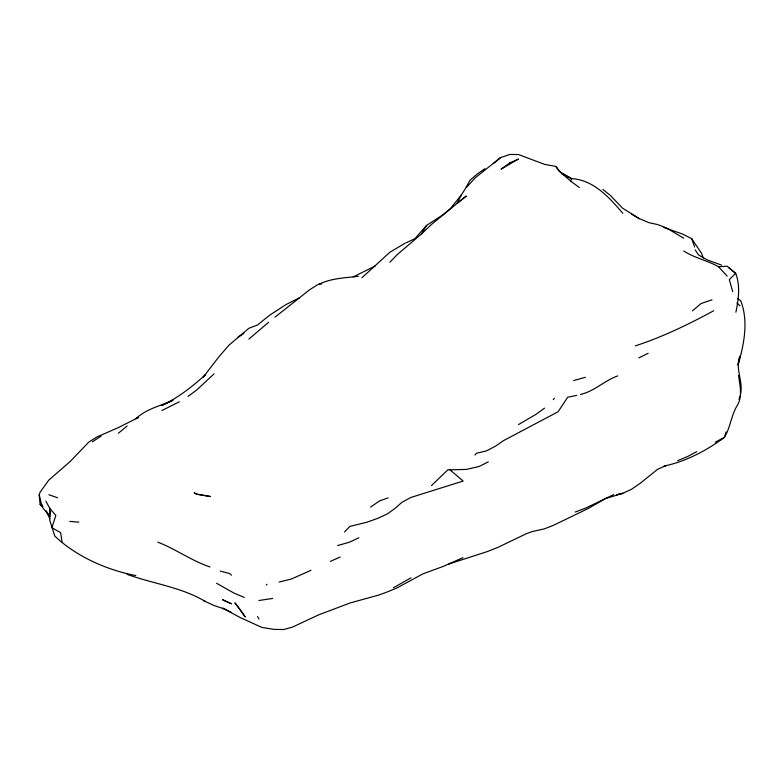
<?xml version="1.0" encoding="UTF-8"?>
<svg xmlns="http://www.w3.org/2000/svg" width="784" height="784" viewBox="0 0 784 784"><rect width="100%" height="100%" fill="white"/><g stroke="black" fill="none" stroke-linecap="round" stroke-linejoin="round"><path stroke-width="1.18" d="M49.882 516.587L49.99 508.718L45.825 501.084M222.823 599.77L231.486 603.827L222.587 599.868M735.892 312.208C738.479 299.488 740.439 286.366 735.892 273.773L727.199 266.217L718.497 266.727C707.364 260.445 694.536 258.005 683.717 250.988M389.913 262.248L396.724 255.045L421.459 233.995L426.604 225.371L443.038 214.767L450.183 208.848L461.217 195.138L465.48 188.503M739.028 399.379L739.9 396.145M740.478 393.98C743.526 381.455 734.794 368.539 739.9 356.034L738.077 365.03C743.957 344.48 748.759 321.45 740.713 300.723L737.822 298.675M726.141 431.896L724.367 437.452C706.727 450.447 686.186 461.374 664.577 465.951M49.098 515.509L40.092 504.396L39.2 494.861L40.16 492.078L48.853 480.043L70.227 461.462L88.817 442.068L97.167 436.845L118.433 427.564L138.641 417.362L135.818 418.734C146.363 408.876 160.299 405.926 173.009 400.301L161.916 405.406C178.037 397.89 192.247 386.669 205.398 374.772L202.997 377.437L219.059 356.593L229.036 345.097L248.881 328.271L257.573 324.978L269.412 315.364L285.739 304.711L299.165 297.959M579.356 187.572L570.654 181.045L571.712 178.595C593.968 180.134 609.227 197.558 622.839 213.287M461.217 195.138L457.033 203.419L431.514 224.44L421.459 233.995M465.833 187.758L470.077 180.173L477.054 174.156L484.953 168.678M474.996 455.063L476.398 453.328L486.609 450.81L495.704 446.018L503.651 440.559L558.11 411.747L567.714 397.214L576.74 395.401M553.259 399.644L554.435 398.233M426.604 225.371L414.873 238.679L406.377 242.707M466.294 187.641L474.996 177.997L500.555 157.604L509.776 154.468L518.479 154.526L544.566 164.366L555.876 166.433L559.874 171.765L570.654 181.045M344.539 531.993L349.811 526.417L366.834 522.242L377.604 518.42L387.286 513.971L395.058 508.414L401.898 502.319L410.875 497.458L463.168 481.053L449.947 469.812L447.86 469.802L431.514 485.58M266.276 585.011L267.001 584.266M361.934 277.742L389.971 252.183L405.416 243.02M214.091 373.831L196.696 389.991L188.003 396.42M248.881 339.1L268.647 322.224M692.409 310.905L701.014 303.565L712.048 299.792M118.433 433.199L127.126 425.967M493.41 163.513L500.555 157.604M274.968 317.167L309.758 289.668L318.451 284.229L321.714 283.896M544.566 408.121L535.874 414.422L518.479 424.585M370.636 507.052L379.329 501.035L388.021 497.869M237.934 337.355L243.922 333.288M92.336 441.872L101.038 436.12M410.963 577.847L393.372 587.775M375.232 266.001L353.241 276.87M696.76 451.633L687.725 456.464L677.65 460.688M161.916 410.522L179.311 401.8M715.194 442.196L724.367 437.452C730.639 427.29 731.139 414.824 737.607 404.926C742.742 395.714 739.763 385.16 738.557 375.34M488.334 461.845L479.044 466.519L466.549 469.351M638.784 357.906L648.162 353.28M310.964 570.321L291.295 579.043L279.084 582.042M713.665 310.758C688.499 324.429 662.637 336.963 635.334 345.871M358.915 537.755L349.311 542.254L337.62 545.546M330.368 561.442L340.099 557.012M617.772 375.899C604.474 380.524 594.331 391.373 580.395 394.489M462.962 557.659L443.283 566.381L422.811 573.908L396.724 588.059L388.021 591.646L379.329 594.88L350.115 602.965L318.578 614.891L292.363 627.161L283.671 629.532L274.126 629.385L261.856 627.406L240.178 617.547L222.793 608.168L231.486 612.48M613.666 494.586L585.756 508.052L575.26 512.03M319.5 284.033C331.642 278.202 345.205 277.85 358.327 276.321M573.682 380.573L585.393 377.29M448.899 564L487.246 551.593L497.615 547.536L526.054 533.835L532.209 531.572L544.566 528.808L553.259 525.388L588.049 508.591L605.444 498.624L622.839 493.283L631.532 489.285L640.234 483.287L657.619 469.302L666.322 465.422L664.146 465.921M616.547 494.841L622.839 493.283L617.086 494.606M258.896 600.515L272.675 598.427M449.947 469.812L465.912 469.43M69.698 521.409L78.87 522.173M62.034 541.93L60.652 532.689L51.901 527.701L55.85 515.382L49.99 508.718L49.647 519.87L54.802 536.07C76.283 556.503 106.908 570.066 135.818 575.554M127.126 574.417L127.449 574.456C153.311 583.835 181.653 587.196 205.398 601.514M220.226 571.105L229.536 573.516L231.486 575.182M721.603 265.139L707.109 259.876L698.407 254.859L695.192 249.89M663.94 227.566L682.413 233.975L691.684 238.659L701.415 253.124L703.307 257.916M224.312 608.913L214.091 605.571L203.713 600.72M48.853 494.714L57.555 497.771M244.245 597.398L234.151 593.184L216.58 583.257M209.994 566.969C191.551 560.766 175.881 549.133 157.839 542.165M570.507 178.076L571.712 178.595L561.961 173.813L570.507 178.076L559.874 171.765M631.532 214.032L639.264 218.844M683.717 238.238L666.322 227.86L657.619 224.567L648.927 222.656L639.401 218.628L622.623 208.24L610.236 195.304L602.925 189.483M40.16 504.494L42.895 506.631M728.61 267.55L735.725 273.283L729.277 279.614L732.726 291.638M736.921 302.918L739.959 305.858M718.497 266.727L727.199 276.135M555.876 166.433L558.923 170.951M48.304 514.275L46.119 510.952L49.853 518.841M42.542 505.729L41.327 503.681L39.2 494.861M257.573 616.596L258.985 619.027M691.684 238.659L694.624 246.999M457.601 202.938L457.033 203.419L466.294 196.039L457.601 202.938M509.776 162.915L501.084 169.158L518.479 159.034L509.776 162.915M210.308 496.497L196.804 494.243L194.128 492.822L196.696 494.145L210.308 496.497M240.178 609.57L234.896 602.808L245.216 616.93L240.178 609.57"/></g></svg>
